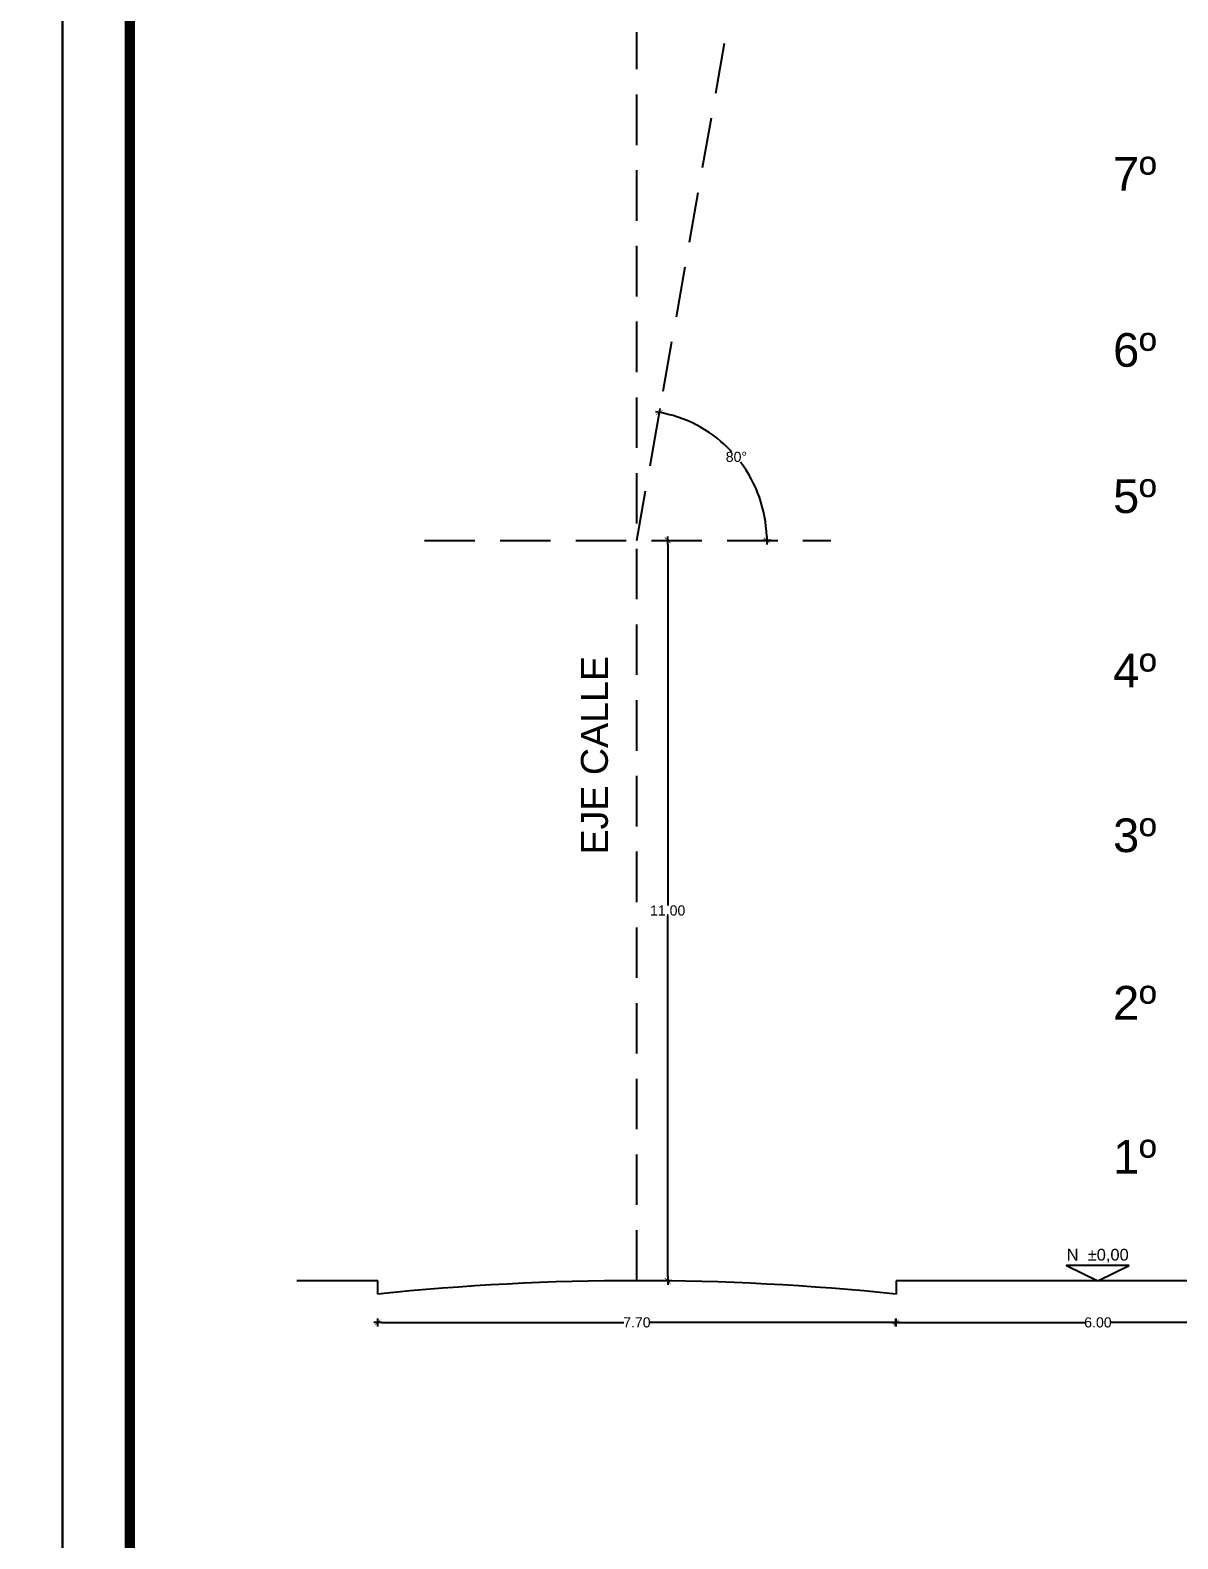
# Model space of a CAD drawing. Header units: millimetres. Extents: x 1217 to 2428, y 234 to 644.
# Drawn here: x 2038.04 to 2055.09, y 372.33 to 394.75 of the extents above; entities that cross this region are included whole.
import ezdxf

# ---------------------------------------------------------------- set-up
doc = ezdxf.new("R2010")
doc.units = ezdxf.units.MM
doc.linetypes.add('HIDDEN', pattern=[0.375, 0.25, -0.125])
doc.layers.get('0').update_dxf_attribs({"lineweight": 5})
for name, color, linetype in [('0.1', 251, 'Continuous'), ('0.2', 2, 'Continuous'), ('0.3', 6, 'Continuous'), ('cortes', 30, 'Continuous'), ('COTAS', 252, 'Continuous'), ('Texto', 1, 'Continuous')]:
    doc.layers.add(name, color=color, linetype=linetype)
doc.styles.add('INTERARQ', font='arial.ttf')
doc.styles.get("Standard").update_dxf_attribs({"font": 'arial.ttf'})
doc.dimstyles.new('ESCALA_1-50', dxfattribs={"dimtxt": 0.15, "dimasz": 0.06, "dimexe": 0.18, "dimexo": 0.0625, "dimgap": 0, "dimtad": 0, "dimtih": 1, "dimtoh": 1, "dimzin": 0, "dimdsep": 46, "dimtxsty": 'INTERARQ', "dimblk": 'DIMTICK', "dimcen": 0, "dimse1": 1, "dimse2": 1, "dimclrd": 256, "dimclre": 1, "dimclrt": 2, "dimadec": 0, "dimazin": 0, "dimtfac": 4.5, "dimtofl": 0, "dimtmove": 2, "dimatfit": 3, "dimldrblk": 'DIMTICK', "dimfxl": 1, "dimtolj": 1, "dimtzin": 0, "dimarcsym": 0})

# ---------------------------------------------------------------- blocks, each defined once
blk = doc.blocks.new('DIMTICK')
at = {"color": 1}
for p, q in [((-1, 0), (1, 0)), ((0, 1), (0, -1))]:
    blk.add_line(p, q, dxfattribs=at)
at = {"color": 3, "const_width": 0.141}
blk.add_lwpolyline([(0.71, 0.71), (-0.71, -0.71)], dxfattribs=at)
blk = doc.blocks.new('*D1681')
at = {"layer": 'COTAS', "lineweight": -2, "ltscale": 3, "transparency": 16777216}
for p, q in [((2050.967, 375.55), (2053.713, 375.55)), ((2056.847, 375.55), (2054.102, 375.55))]:
    blk.add_line(p, q, dxfattribs=at)
at = {"layer": 'Defpoints', "color": 0, "ltscale": 3, "transparency": 16777216}
for p in [(2056.907, 377.381, 0), (2050.907, 376.171, 0), (2050.907, 375.55)]:
    blk.add_point(p, dxfattribs=at)
at = {"layer": 'COTAS', "lineweight": -2, "ltscale": 3, "transparency": 16777216, "xscale": 0.06, "yscale": 0.06, "zscale": 0.06, "rotation": 180}
blk.add_blockref('DIMTICK', (2050.907, 375.55), dxfattribs=at)
at = {"layer": 'COTAS', "lineweight": -2, "ltscale": 3, "transparency": 16777216, "xscale": 0.06, "yscale": 0.06, "zscale": 0.06}
blk.add_blockref('DIMTICK', (2056.907, 375.55), dxfattribs=at)
at = {"layer": 'COTAS', "color": 2, "ltscale": 3, "transparency": 16777216, "insert": (2053.907, 375.55), "char_height": 0.15, "attachment_point": 5, "style": 'INTERARQ'}
blk.add_mtext('\\A1;6.00', dxfattribs=at)
blk = doc.blocks.new('*D1682')
at = {"layer": 'COTAS', "lineweight": -2, "ltscale": 3, "transparency": 16777216}
for p, q in [((2043.267, 375.55), (2046.864, 375.55)), ((2050.847, 375.55), (2047.251, 375.55))]:
    blk.add_line(p, q, dxfattribs=at)
at = {"layer": 'Defpoints', "color": 0, "ltscale": 3, "transparency": 16777216}
for p in [(2043.207, 378.531, 0), (2050.907, 378.531, 0), (2043.207, 375.55)]:
    blk.add_point(p, dxfattribs=at)
at = {"layer": 'COTAS', "lineweight": -2, "ltscale": 3, "transparency": 16777216, "xscale": 0.06, "yscale": 0.06, "zscale": 0.06, "rotation": 180}
blk.add_blockref('DIMTICK', (2043.207, 375.55), dxfattribs=at)
at = {"layer": 'COTAS', "lineweight": -2, "ltscale": 3, "transparency": 16777216, "xscale": 0.06, "yscale": 0.06, "zscale": 0.06}
blk.add_blockref('DIMTICK', (2050.907, 375.55), dxfattribs=at)
at = {"layer": 'COTAS', "color": 2, "ltscale": 3, "transparency": 16777216, "insert": (2047.057, 375.55), "char_height": 0.15, "attachment_point": 5, "style": 'INTERARQ'}
blk.add_mtext('\\A1;7.70', dxfattribs=at)
blk = doc.blocks.new('*D1722')
at = {"layer": 'COTAS', "lineweight": -2, "ltscale": 3, "transparency": 16777216}
for start, end in [(43.0376, 78.2183), (1.7817, 37.092)]:
    blk.add_arc((2047.057, 387.171), 1.93, start, end, dxfattribs=at)
at = {"layer": 'Defpoints', "color": 0, "ltscale": 3, "transparency": 16777216}
for p in [(2056.13, 438.621, 0), (2048.782, 388.037), (2043.9, 387.171, 0), (2047.057, 387.171, 0), (2055.07, 387.171, 0)]:
    blk.add_point(p, dxfattribs=at)
at = {"layer": 'COTAS', "lineweight": -2, "ltscale": 3, "transparency": 16777216, "xscale": 0.06, "yscale": 0.06, "zscale": 0.06}
for p, rotation in [((2047.393, 389.071), 169.1091535055369), ((2048.987, 387.171), 270.8908464944628)]:
    blk.add_blockref('DIMTICK', p, dxfattribs=dict(at, rotation=rotation))
at = {"layer": 'COTAS', "color": 2, "ltscale": 3, "transparency": 16777216, "insert": (2048.536, 388.411), "char_height": 0.15, "attachment_point": 5, "style": 'INTERARQ'}
blk.add_mtext('\\A1;80°', dxfattribs=at)
blk = doc.blocks.new('*D1766')
at = {"layer": '0.1', "lineweight": -2, "ltscale": 3, "transparency": 16777216}
for p, q in [((2047.515, 387.111), (2047.515, 381.748)), ((2047.515, 376.231), (2047.515, 381.594))]:
    blk.add_line(p, q, dxfattribs=at)
at = {"layer": 'Defpoints', "color": 0, "ltscale": 3, "transparency": 16777216}
for p in [(2047.963, 387.171, 0), (2047.515, 376.171), (2047.963, 376.171, 0)]:
    blk.add_point(p, dxfattribs=at)
at = {"layer": '0.1', "lineweight": -2, "ltscale": 3, "transparency": 16777216, "xscale": 0.06, "yscale": 0.06, "zscale": 0.06}
for p, rotation in [((2047.515, 387.171), 90), ((2047.515, 376.171), 270)]:
    blk.add_blockref('DIMTICK', p, dxfattribs=dict(at, rotation=rotation))
at = {"layer": '0.1', "color": 2, "ltscale": 3, "transparency": 16777216, "insert": (2047.515, 381.671), "char_height": 0.15, "attachment_point": 5, "style": 'INTERARQ'}
blk.add_mtext('\\A1;11.00', dxfattribs=at)

msp = doc.modelspace()

# ---------------------------------------------------------------- linework, layer by layer
at = {"layer": '0.1', "ltscale": 3}
for points in [[(1978.52436, 357.90321), (1978.52436, 447.90321), (2038.52436, 447.90321), (2038.52436, 357.90321), (1978.52436, 357.90321)], [(2038.52436, 357.90321), (2038.52436, 447.90321), (2098.52436, 447.90321), (2098.52436, 357.90321), (2038.52436, 357.90321)]]:
    msp.add_lwpolyline(points, dxfattribs=at)
at = {"layer": '0.1', "ltscale": 3, "const_width": 0.15}
msp.add_lwpolyline([(2039.52436, 358.90321), (2039.52436, 446.90321), (2097.52436, 446.90321), (2097.52436, 358.90321)], close=True, dxfattribs=at)
at = {"layer": '0.2', "linetype": 'HIDDEN', "ltscale": 3, "elevation": 0}
for points in [[(2047.0575, 387.17099), (2056.12952, 438.62099)], [(2047.0575, 376.17099), (2047.0575, 394.72213)], [(2043.89979, 387.17099), (2049.941, 387.17099)]]:
    msp.add_lwpolyline(points, dxfattribs=at)
at = {"layer": '0.3', "ltscale": 3, "elevation": 0}
msp.add_lwpolyline([(2054.37349, 376.3988), (2053.44151, 376.3988), (2053.9075, 376.17099), (2054.37349, 376.3988)], dxfattribs=at)
at = {"layer": 'cortes', "ltscale": 3}
for p, q in [((2043.2075, 376.17099, 0), (2042.0034, 376.17099, 0)), ((2043.2075, 375.97099, 0), (2043.2075, 376.17099, 0)), ((2056.9075, 376.17099, 0), (2050.9075, 376.17099, 0)), ((2050.9075, 376.17099, 0), (2050.9075, 375.97099, 0))]:
    msp.add_line(p, q, dxfattribs=at)
msp.add_arc((2047.0575, 339.01474, 0), 37.15625, 84.052538, 95.947462, dxfattribs=at)

# ---------------------------------------------------------------- texts
at = {"layer": 'Texto', "attachment_point": 5}
for s, insert, char_height, width in [('7º', (2054.45394, 392.61879, 0), 0.5, 0.4782903), ('6º', (2054.45394, 389.99766, 0), 0.5, 0.4782903), ('5º', (2054.45394, 387.82414, 0), 0.5, 0.4782903), ('4º', (2054.45394, 385.23552, 0), 0.5, 0.4782903), ('3º', (2054.45394, 382.78552, 0), 0.5, 0.4782903), ('2º', (2054.45394, 380.30025, 0), 0.5, 0.4782903), ('1º', (2054.45394, 378.01251, 0), 0.5, 0.4782903), ('N  %%P0,00', (2053.90334, 376.54053, 0), 0.175, 1.1376057)]:
    msp.add_mtext(s, dxfattribs=dict(at, insert=insert, char_height=char_height, width=width))
at = {"layer": 'Texto', "insert": (2046.42922, 383.97849, 0), "char_height": 0.4, "width": 9.6123514, "attachment_point": 5, "rotation": 90}
msp.add_mtext('EJE CALLE ', dxfattribs=at)

# ---------------------------------------------------------------- dimensions: what is measured, and where the dimension line sits
at = {"layer": '0.1', "ltscale": 3}
dim = msp.add_linear_dim(base=(2047.51476, 376.17099), p1=(2047.96271, 387.17099, 0), p2=(2047.96271, 376.17099, 0), angle=90, dimstyle='ESCALA_1-50', dxfattribs=at)
dim.commit()
dim.dimension.update_dxf_attribs({"geometry": '*D1766', "text_midpoint": (2047.51476, 381.67099)})
at = {"layer": 'COTAS', "ltscale": 3}
dim = msp.add_angular_dim_2l(base=(2048.78182, 388.03698), line1=((2047.0575, 387.17099, 0), (2056.12952, 438.62099, 0)), line2=((2043.89979, 387.17099, 0), (2055.06975, 387.17099, 0)), dimstyle='ESCALA_1-50', dxfattribs=at)
dim.commit()
dim.dimension.update_dxf_attribs({"geometry": '*D1722', "text_midpoint": (2048.53563, 388.41129, 0)})
for base, p1, p2, picture, middle in [((2043.2075, 375.55017, 0), (2050.9075, 378.53147, 0), (2043.2075, 378.53147, 0), '*D1682', (2047.0575, 375.55017, 0)), ((2050.9075, 375.55017, 0), (2056.9075, 377.38147, 0), (2050.9075, 376.17099, 0), '*D1681', (2053.9075, 375.55017, 0))]:
    dim = msp.add_linear_dim(base=base, p1=p1, p2=p2, angle=180, dimstyle='ESCALA_1-50', dxfattribs=at)
    dim.commit()
    dim.dimension.update_dxf_attribs({"geometry": picture, "text_midpoint": middle})

doc.saveas('drawing.dxf')
